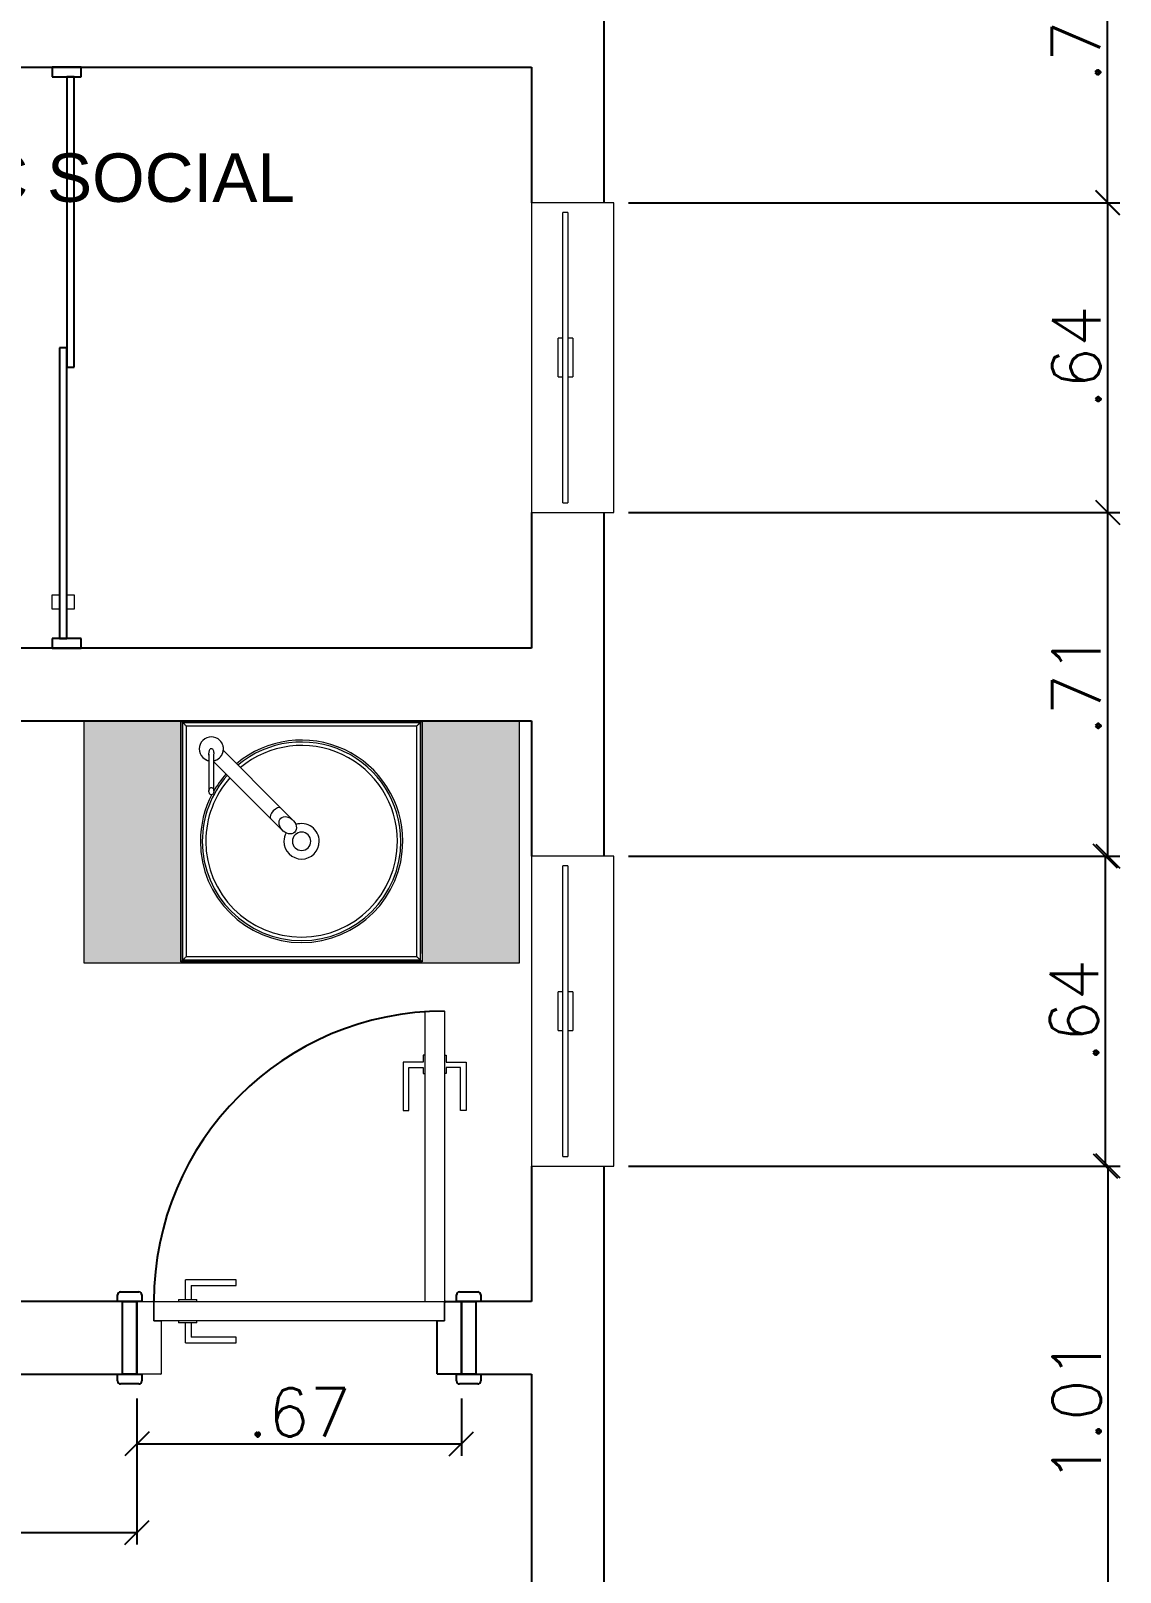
# Model space of a CAD drawing. Header units: metres. Extents: x 49881.8 to 49890.2, y 45902.3 to 45921.9.
# Drawn here: x 49887.922 to 49890.172, y 45913.183 to 45916.367 of the extents above; entities that cross this region are included whole.
import ezdxf

# ---------------------------------------------------------------- set-up
doc = ezdxf.new("R2010")
doc.units = ezdxf.units.M
for name, color, linetype, lineweight in [('A-FLOR-PATT', 8, 'Continuous', 9), ('A-GENM', 13, 'Continuous', 9), ('I-FURN', 30, 'Continuous', 9), ('P-SANR-FIXT', 6, 'Continuous', 9)]:
    doc.layers.add(name, color=color, linetype=linetype, lineweight=lineweight)
for name, color, linetype in [('ARQ-ALVNARIA (Paredes)', 4, 'Continuous'), ('ARQ-ESQ-01', 1, 'Continuous'), ('LEGENDAS', 30, 'Continuous')]:
    doc.layers.add(name, color=color, linetype=linetype)
doc.styles.add('ROMANS', font='romans.shx')
doc.styles.get("Standard").update_dxf_attribs({"font": 'arial.ttf'})
doc.dimstyles.new('1-50', dxfattribs={"dimscale": 0.5, "dimtxt": 0.2, "dimasz": 0.1, "dimexe": 0.05, "dimexo": 0.1, "dimgap": 0.03, "dimtad": 1, "dimzin": 5, "dimdsep": 46, "dimtxsty": 'ROMANS', "dimblk": 'OBLIQUE', "dimcen": 0, "dimclrd": 256, "dimclre": 256, "dimclrt": 2, "dimadec": 0, "dimazin": 0, "dimtfac": 1, "dimtofl": 0, "dimtmove": 2, "dimatfit": 3, "dimfxl": 0.04, "dimtolj": 1, "dimtzin": 1, "dimarcsym": 0})

# ---------------------------------------------------------------- blocks, each defined once
blk = doc.blocks.new('_Oblique')
at = {"color": 0, "linetype": 'ByBlock', "lineweight": -2}
blk.add_line((-0.5, -0.5), (0.5, 0.5), dxfattribs=at)
blk = doc.blocks.new('*D126')
at = {"layer": 'Defpoints', "color": 0, "transparency": 16777216}
for p in [(49889.1064, 45914.0218), (49890.1474, 45914.0218), (49889.1064, 45913.0118)]:
    blk.add_point(p, dxfattribs=at)
at = {"layer": 'LEGENDAS', "lineweight": -2, "transparency": 16777216}
for p, q in [((49889.1564, 45914.0218), (49890.1724, 45914.0218)), ((49890.1474, 45913.0118), (49890.1474, 45914.0218)), ((49889.1564, 45913.0118), (49890.1724, 45913.0118))]:
    blk.add_line(p, q, dxfattribs=at)
at = {"layer": 'LEGENDAS', "lineweight": -2, "transparency": 16777216, "xscale": 0.05, "yscale": 0.05, "zscale": 0.05}
for p, rotation in [((49890.1474, 45914.0218), 90), ((49890.1474, 45913.0118), 270)]:
    blk.add_blockref('_Oblique', p, dxfattribs=dict(at, rotation=rotation))
at = {"layer": 'LEGENDAS', "color": 2, "transparency": 16777216, "insert": (49890.0824, 45913.5168), "char_height": 0.1, "attachment_point": 5, "rotation": 90, "style": 'ROMANS'}
blk.add_mtext('\\A1;1.01', dxfattribs=at)
blk = doc.blocks.new('*D127')
at = {"layer": 'Defpoints', "color": 0, "transparency": 16777216}
for p in [(49889.1264, 45914.6618), (49890.1419, 45914.6618), (49889.1264, 45914.0218)]:
    blk.add_point(p, dxfattribs=at)
at = {"layer": 'LEGENDAS', "lineweight": -2, "transparency": 16777216}
for p, q in [((49889.1764, 45914.6618), (49890.1669, 45914.6618)), ((49890.1419, 45914.0218), (49890.1419, 45914.6618)), ((49889.1764, 45914.0218), (49890.1669, 45914.0218))]:
    blk.add_line(p, q, dxfattribs=at)
at = {"layer": 'LEGENDAS', "lineweight": -2, "transparency": 16777216, "xscale": 0.05, "yscale": 0.05, "zscale": 0.05}
for p, rotation in [((49890.1419, 45914.6618), 90), ((49890.1419, 45914.0218), 270)]:
    blk.add_blockref('_Oblique', p, dxfattribs=dict(at, rotation=rotation))
at = {"layer": 'LEGENDAS', "color": 2, "transparency": 16777216, "insert": (49890.0769, 45914.3418), "char_height": 0.1, "attachment_point": 5, "rotation": 90, "style": 'ROMANS'}
blk.add_mtext('\\A1;.64', dxfattribs=at)
blk = doc.blocks.new('*D128')
at = {"layer": 'Defpoints', "color": 0, "transparency": 16777216}
for p in [(49889.1264, 45916.0118), (49890.1469, 45916.0118), (49889.1264, 45915.3718)]:
    blk.add_point(p, dxfattribs=at)
at = {"layer": 'LEGENDAS', "lineweight": -2, "transparency": 16777216}
for p, q in [((49889.1764, 45916.0118), (49890.1719, 45916.0118)), ((49890.1469, 45915.3718), (49890.1469, 45916.0118)), ((49889.1764, 45915.3718), (49890.1719, 45915.3718))]:
    blk.add_line(p, q, dxfattribs=at)
at = {"layer": 'LEGENDAS', "lineweight": -2, "transparency": 16777216, "xscale": 0.05, "yscale": 0.05, "zscale": 0.05}
for p, rotation in [((49890.1469, 45916.0118), 90), ((49890.1469, 45915.3718), 270)]:
    blk.add_blockref('_Oblique', p, dxfattribs=dict(at, rotation=rotation))
at = {"layer": 'LEGENDAS', "color": 2, "transparency": 16777216, "insert": (49890.0819, 45915.6918), "char_height": 0.1, "attachment_point": 5, "rotation": 90, "style": 'ROMANS'}
blk.add_mtext('\\A1;.64', dxfattribs=at)
blk = doc.blocks.new('*D129')
at = {"layer": 'Defpoints', "color": 0, "transparency": 16777216}
for p in [(49889.1064, 45915.3718), (49890.1469, 45915.3718), (49889.1064, 45914.6618)]:
    blk.add_point(p, dxfattribs=at)
at = {"layer": 'LEGENDAS', "lineweight": -2, "transparency": 16777216}
for p, q in [((49889.1564, 45915.3718), (49890.1719, 45915.3718)), ((49890.1469, 45914.6618), (49890.1469, 45915.3718)), ((49889.1564, 45914.6618), (49890.1719, 45914.6618))]:
    blk.add_line(p, q, dxfattribs=at)
at = {"layer": 'LEGENDAS', "lineweight": -2, "transparency": 16777216, "xscale": 0.05, "yscale": 0.05, "zscale": 0.05}
for p, rotation in [((49890.1469, 45915.3718), 90), ((49890.1469, 45914.6618), 270)]:
    blk.add_blockref('_Oblique', p, dxfattribs=dict(at, rotation=rotation))
at = {"layer": 'LEGENDAS', "color": 2, "transparency": 16777216, "insert": (49890.0819, 45915.0168), "char_height": 0.1, "attachment_point": 5, "rotation": 90, "style": 'ROMANS'}
blk.add_mtext('\\A1;.71', dxfattribs=at)
blk = doc.blocks.new('*D130')
at = {"layer": 'Defpoints', "color": 0, "transparency": 16777216}
for p in [(49889.1064, 45916.7218), (49890.1461, 45916.7218), (49889.1064, 45916.0118)]:
    blk.add_point(p, dxfattribs=at)
at = {"layer": 'LEGENDAS', "lineweight": -2, "transparency": 16777216}
for p, q in [((49889.1564, 45916.7218), (49890.1711, 45916.7218)), ((49890.1461, 45916.0118), (49890.1461, 45916.7218)), ((49889.1564, 45916.0118), (49890.1711, 45916.0118))]:
    blk.add_line(p, q, dxfattribs=at)
at = {"layer": 'LEGENDAS', "lineweight": -2, "transparency": 16777216, "xscale": 0.05, "yscale": 0.05, "zscale": 0.05}
for p, rotation in [((49890.1461, 45916.7218), 90), ((49890.1461, 45916.0118), 270)]:
    blk.add_blockref('_Oblique', p, dxfattribs=dict(at, rotation=rotation))
at = {"layer": 'LEGENDAS', "color": 2, "transparency": 16777216, "insert": (49890.0811, 45916.3668), "char_height": 0.1, "attachment_point": 5, "rotation": 90, "style": 'ROMANS'}
blk.add_mtext('\\A1;.71', dxfattribs=at)
blk = doc.blocks.new('*D140')
at = {"layer": 'Defpoints', "color": 0, "transparency": 16777216}
for p in [(49888.1414, 45913.5918), (49888.8114, 45913.5918), (49888.8114, 45913.4479)]:
    blk.add_point(p, dxfattribs=at)
at = {"layer": 'LEGENDAS', "lineweight": -2, "transparency": 16777216}
for p, q in [((49888.1414, 45913.5418), (49888.1414, 45913.4229)), ((49888.8114, 45913.5418), (49888.8114, 45913.4229)), ((49888.1414, 45913.4479), (49888.8114, 45913.4479))]:
    blk.add_line(p, q, dxfattribs=at)
at = {"layer": 'LEGENDAS', "lineweight": -2, "transparency": 16777216, "xscale": 0.05, "yscale": 0.05, "zscale": 0.05, "rotation": 180}
blk.add_blockref('_Oblique', (49888.1414, 45913.4479), dxfattribs=at)
at = {"layer": 'LEGENDAS', "lineweight": -2, "transparency": 16777216, "xscale": 0.05, "yscale": 0.05, "zscale": 0.05}
blk.add_blockref('_Oblique', (49888.8114, 45913.4479), dxfattribs=at)
at = {"layer": 'LEGENDAS', "color": 2, "transparency": 16777216, "insert": (49888.4764, 45913.5129), "char_height": 0.1, "attachment_point": 5, "style": 'ROMANS'}
blk.add_mtext('\\A1;.67', dxfattribs=at)
blk = doc.blocks.new('*D144')
at = {"layer": 'Defpoints', "color": 0, "transparency": 16777216}
for p in [(49883.4014, 45913.5918), (49888.1414, 45913.5918), (49888.1414, 45913.2649)]:
    blk.add_point(p, dxfattribs=at)
at = {"layer": 'LEGENDAS', "lineweight": -2, "transparency": 16777216}
for p, q in [((49883.4014, 45913.5418), (49883.4014, 45913.2399)), ((49888.1414, 45913.5418), (49888.1414, 45913.2399)), ((49883.4014, 45913.2649), (49888.1414, 45913.2649))]:
    blk.add_line(p, q, dxfattribs=at)
at = {"layer": 'LEGENDAS', "lineweight": -2, "transparency": 16777216, "xscale": 0.05, "yscale": 0.05, "zscale": 0.05, "rotation": 180}
blk.add_blockref('_Oblique', (49883.4014, 45913.2649), dxfattribs=at)
at = {"layer": 'LEGENDAS', "lineweight": -2, "transparency": 16777216, "xscale": 0.05, "yscale": 0.05, "zscale": 0.05}
blk.add_blockref('_Oblique', (49888.1414, 45913.2649), dxfattribs=at)
at = {"layer": 'LEGENDAS', "color": 2, "transparency": 16777216, "insert": (49885.7714, 45913.3299), "char_height": 0.1, "attachment_point": 5, "style": 'ROMANS'}
blk.add_mtext('\\A1;4.74', dxfattribs=at)

msp = doc.modelspace()

# ---------------------------------------------------------------- hatches: boundary and pattern name
at = {"layer": 'I-FURN'}
msp.add_hatch(color=256, dxfattribs=at).paths.add_polyline_path([(49888.9314, 45914.4418), (49888.9314, 45914.9418), (49888.7306, 45914.9418), (49888.7306, 45914.4434), (49888.2322, 45914.4434), (49888.2322, 45914.9418), (49888.0314, 45914.9418), (49888.0314, 45914.4418), (49888.7364, 45914.4418)], flags=0)

# ---------------------------------------------------------------- linework, layer by layer
at = {"layer": 'A-FLOR-PATT'}
for p, q in [((49889.1264, 45916.0118), (49888.9564, 45916.0118)), ((49888.9564, 45916.0118), (49888.9564, 45915.3718)), ((49889.0214, 45915.3918), (49889.0214, 45915.9918)), ((49889.0314, 45915.9918), (49889.0214, 45915.9918)), ((49889.0314, 45915.9918), (49889.0314, 45915.3918)), ((49889.1264, 45915.3718), (49889.1264, 45916.0118)), ((49889.0114, 45915.6518), (49889.0114, 45915.7318)), ((49889.0214, 45915.7318), (49889.0114, 45915.7318)), ((49889.0414, 45915.7318), (49889.0314, 45915.7318)), ((49889.0414, 45915.7318), (49889.0414, 45915.6518)), ((49889.0114, 45915.6518), (49889.0214, 45915.6518)), ((49889.0314, 45915.6518), (49889.0414, 45915.6518)), ((49889.0214, 45915.3918), (49889.0314, 45915.3918)), ((49888.9564, 45915.3718), (49889.1264, 45915.3718)), ((49889.1264, 45914.6618), (49888.9564, 45914.6618)), ((49888.9564, 45914.6618), (49888.9564, 45914.0218)), ((49889.1264, 45914.0218), (49889.1264, 45914.6618)), ((49889.0214, 45914.0418), (49889.0214, 45914.6418)), ((49889.0314, 45914.6418), (49889.0214, 45914.6418)), ((49889.0314, 45914.6418), (49889.0314, 45914.0418)), ((49889.0114, 45914.3018), (49889.0114, 45914.3818)), ((49889.0214, 45914.3818), (49889.0114, 45914.3818)), ((49889.0414, 45914.3818), (49889.0314, 45914.3818)), ((49889.0414, 45914.3818), (49889.0414, 45914.3018)), ((49888.7364, 45913.7418), (49888.7364, 45914.3418)), ((49888.7364, 45914.3418), (49888.7764, 45914.3418)), ((49888.7764, 45914.3418), (49888.7764, 45913.7418)), ((49889.0114, 45914.3018), (49889.0214, 45914.3018)), ((49889.0314, 45914.3018), (49889.0414, 45914.3018)), ((49888.6914, 45914.2367), (49888.6914, 45914.1367)), ((49888.7324, 45914.2367), (49888.6914, 45914.2367)), ((49888.7324, 45914.2508), (49888.7324, 45914.2367)), ((49888.7364, 45914.2508), (49888.7324, 45914.2508)), ((49888.7764, 45914.2508), (49888.7804, 45914.2508)), ((49888.7804, 45914.2508), (49888.7804, 45914.2367)), ((49888.7804, 45914.2367), (49888.8213, 45914.2367)), ((49888.8213, 45914.2367), (49888.8213, 45914.1367)), ((49888.7029, 45914.2252), (49888.7324, 45914.2252)), ((49888.7029, 45914.1367), (49888.7029, 45914.2252)), ((49888.7324, 45914.2252), (49888.7324, 45914.2128)), ((49888.7324, 45914.2128), (49888.7364, 45914.2128)), ((49888.7804, 45914.2128), (49888.7764, 45914.2128)), ((49888.7804, 45914.2252), (49888.7804, 45914.2128)), ((49888.8098, 45914.2252), (49888.7804, 45914.2252)), ((49888.8098, 45914.1367), (49888.8098, 45914.2252)), ((49888.6914, 45914.1367), (49888.7029, 45914.1367)), ((49888.8213, 45914.1367), (49888.8098, 45914.1367)), ((49888.9564, 45914.0218), (49889.1264, 45914.0218)), ((49889.0214, 45914.0418), (49889.0314, 45914.0418)), ((49888.2408, 45913.7718), (49888.2408, 45913.7458)), ((49888.2409, 45913.7718), (49888.2408, 45913.7718)), ((49888.2408, 45913.7718), (49888.2416, 45913.7718)), ((49888.3464, 45913.7867), (49888.2415, 45913.7867)), ((49888.2415, 45913.7458), (49888.2415, 45913.7867)), ((49888.253, 45913.7753), (49888.253, 45913.7458)), ((49888.253, 45913.7753), (49888.3464, 45913.7753)), ((49888.3464, 45913.7753), (49888.3464, 45913.7867)), ((49888.1764, 45913.7418), (49888.1744, 45913.7418)), ((49888.2274, 45913.7458), (49888.2274, 45913.7418)), ((49888.2274, 45913.7458), (49888.2334, 45913.7458)), ((49888.2334, 45913.7458), (49888.2593, 45913.7458)), ((49888.2593, 45913.7458), (49888.2653, 45913.7458)), ((49888.2653, 45913.7418), (49888.2653, 45913.7458)), ((49888.2274, 45913.7018), (49888.2274, 45913.6978)), ((49888.2334, 45913.6978), (49888.2274, 45913.6978)), ((49888.2593, 45913.6978), (49888.2334, 45913.6978)), ((49888.2408, 45913.6978), (49888.2408, 45913.6732)), ((49888.2415, 45913.6568), (49888.2415, 45913.6978)), ((49888.253, 45913.6978), (49888.253, 45913.6683)), ((49888.2653, 45913.6978), (49888.2593, 45913.6978)), ((49888.2653, 45913.6978), (49888.2653, 45913.7018)), ((49888.2416, 45913.6732), (49888.2408, 45913.6732)), ((49888.2408, 45913.6732), (49888.2409, 45913.6732)), ((49888.3464, 45913.6683), (49888.253, 45913.6683)), ((49888.3464, 45913.6568), (49888.3464, 45913.6683)), ((49888.2415, 45913.6568), (49888.3464, 45913.6568))]:
    msp.add_line(p, q, dxfattribs=at)
at = {"layer": 'A-FLOR-PATT', "lineweight": 15}
for p, q in [((49888.1414, 45913.7418), (49888.1744, 45913.7418)), ((49888.1764, 45913.7418), (49888.7764, 45913.7418)), ((49888.1764, 45913.7018), (49888.1764, 45913.7418)), ((49888.1764, 45913.7398), (49888.1764, 45913.7018)), ((49888.7764, 45913.7418), (49888.7764, 45913.7018)), ((49888.7764, 45913.7018), (49888.7764, 45913.7398)), ((49888.7764, 45913.7018), (49888.1764, 45913.7018)), ((49888.1764, 45913.7018), (49888.1904, 45913.7018)), ((49888.1914, 45913.7008), (49888.1914, 45913.5928)), ((49888.7624, 45913.7018), (49888.7764, 45913.7018)), ((49888.1904, 45913.5918), (49888.1414, 45913.5918))]:
    msp.add_line(p, q, dxfattribs=at)
for centre, radius, start, end in [((49888.1744, 45913.7398), 0.002, 0, 90), ((49888.1904, 45913.7008), 0.001, 0, 90), ((49888.7624, 45913.7008), 0.001, 90, 180), ((49888.1904, 45913.5928), 0.001, 270, 0), ((49888.7624, 45913.5928), 0.001, 180, 270)]:
    msp.add_arc(centre, radius, start, end, dxfattribs=at)
at = {"layer": 'A-GENM', "lineweight": 25}
for p, q in [((49888.0264, 45916.2918), (49887.9664, 45916.2918)), ((49887.9664, 45916.2918), (49887.9664, 45916.2718)), ((49888.0264, 45916.2718), (49888.0264, 45916.2918)), ((49887.9664, 45916.2718), (49888.0264, 45916.2718)), ((49888.0114, 45916.2718), (49887.9964, 45916.2718)), ((49887.9964, 45916.2718), (49887.9964, 45915.6718)), ((49888.0114, 45915.6718), (49888.0114, 45916.2718)), ((49887.9964, 45915.7118), (49887.9814, 45915.7118)), ((49887.9814, 45915.7118), (49887.9814, 45915.1118)), ((49887.9964, 45915.1118), (49887.9964, 45915.7118)), ((49887.9964, 45915.6718), (49888.0114, 45915.6718)), ((49888.0264, 45915.1118), (49887.9664, 45915.1118)), ((49887.9664, 45915.1118), (49887.9664, 45915.0918)), ((49887.9814, 45915.1118), (49887.9964, 45915.1118)), ((49888.0264, 45915.0918), (49888.0264, 45915.1118)), ((49887.9664, 45915.0918), (49888.0264, 45915.0918))]:
    msp.add_line(p, q, dxfattribs=at)
at = {"layer": 'A-GENM'}
for p, q in [((49887.9664, 45915.1718), (49887.9664, 45915.2018)), ((49887.9664, 45915.2018), (49887.9814, 45915.2018)), ((49887.9964, 45915.2018), (49888.0114, 45915.2018)), ((49888.0114, 45915.2018), (49888.0114, 45915.1718)), ((49887.9814, 45915.1718), (49887.9664, 45915.1718)), ((49888.0114, 45915.1718), (49887.9964, 45915.1718))]:
    msp.add_line(p, q, dxfattribs=at)
at = {"layer": 'ARQ-ALVNARIA (Paredes)'}
for p, q in [((49889.1064, 45916.0118), (49889.1064, 45916.7218)), ((49886.5564, 45916.2918), (49888.9564, 45916.2918)), ((49888.9564, 45916.2918), (49888.9564, 45916.0118)), ((49888.9564, 45915.3718), (49888.9564, 45915.0918)), ((49889.1064, 45914.6618), (49889.1064, 45915.3718)), ((49888.9564, 45915.0918), (49886.5514, 45915.0918)), ((49886.5564, 45914.9418), (49888.9564, 45914.9418)), ((49888.9564, 45914.9418), (49888.9564, 45914.6618)), ((49888.9564, 45914.0218), (49888.9564, 45913.7418)), ((49889.1064, 45913.0118), (49889.1064, 45914.0218)), ((49888.1074, 45913.7618), (49888.1454, 45913.7618)), ((49888.8074, 45913.7618), (49888.8454, 45913.7618)), ((49888.1414, 45913.7418), (49886.5564, 45913.7418)), ((49888.1014, 45913.7418), (49888.1014, 45913.7558)), ((49888.1514, 45913.7418), (49888.1014, 45913.7418)), ((49888.1114, 45913.7418), (49888.1414, 45913.7418)), ((49888.1114, 45913.5918), (49888.1114, 45913.7418)), ((49888.1414, 45913.5918), (49888.1414, 45913.7418)), ((49888.1414, 45913.7418), (49888.1414, 45913.5918)), ((49888.1414, 45913.5918), (49888.1414, 45913.7418)), ((49888.1514, 45913.7558), (49888.1514, 45913.7418)), ((49888.7784, 45913.7418), (49888.7764, 45913.7418)), ((49888.7784, 45913.7418), (49888.8114, 45913.7418)), ((49888.8014, 45913.7418), (49888.8014, 45913.7558)), ((49888.8514, 45913.7418), (49888.8014, 45913.7418)), ((49888.9564, 45913.7418), (49888.8114, 45913.7418)), ((49888.8114, 45913.7418), (49888.8114, 45913.5918)), ((49888.8114, 45913.5918), (49888.8114, 45913.7418)), ((49888.8114, 45913.7418), (49888.8414, 45913.7418)), ((49888.8114, 45913.7418), (49888.8114, 45913.5918)), ((49888.8414, 45913.7418), (49888.8414, 45913.5918)), ((49888.8514, 45913.7558), (49888.8514, 45913.7418)), ((49888.7614, 45913.5928), (49888.7614, 45913.7008)), ((49883.4014, 45913.5918), (49888.1414, 45913.5918)), ((49888.1014, 45913.5918), (49888.1514, 45913.5918)), ((49888.1014, 45913.5778), (49888.1014, 45913.5918)), ((49888.1454, 45913.5718), (49888.1074, 45913.5718)), ((49888.1414, 45913.5918), (49888.1114, 45913.5918)), ((49888.1514, 45913.5918), (49888.1514, 45913.5778)), ((49888.8114, 45913.5918), (49888.7624, 45913.5918)), ((49888.8014, 45913.5918), (49888.8514, 45913.5918)), ((49888.8014, 45913.5778), (49888.8014, 45913.5918)), ((49888.8454, 45913.5718), (49888.8074, 45913.5718)), ((49888.8114, 45913.5918), (49888.9564, 45913.5918)), ((49888.8414, 45913.5918), (49888.8114, 45913.5918)), ((49888.8514, 45913.5918), (49888.8514, 45913.5778)), ((49888.9564, 45913.5918), (49888.9564, 45913.0118))]:
    msp.add_line(p, q, dxfattribs=at)
for centre, radius, start, end in [((49888.1074, 45913.7558), 0.006, 90, 180), ((49888.1454, 45913.7558), 0.006, 0, 90), ((49888.8074, 45913.7558), 0.006, 90, 180), ((49888.8454, 45913.7558), 0.006, 0, 90), ((49888.7784, 45913.7398), 0.002, 90, 180), ((49888.1074, 45913.5778), 0.006, 180, 270), ((49888.1454, 45913.5778), 0.006, 270, 0), ((49888.8074, 45913.5778), 0.006, 180, 270), ((49888.8454, 45913.5778), 0.006, 270, 0)]:
    msp.add_arc(centre, radius, start, end, dxfattribs=at)
at = {"layer": 'ARQ-ESQ-01'}
msp.add_arc((49888.7764, 45913.7418), 0.6, 90, 180, dxfattribs=at)
at = {"layer": 'I-FURN'}
for p, q in [((49888.0314, 45914.9418), (49888.0314, 45914.4418)), ((49888.2322, 45914.4434), (49888.2322, 45914.9418)), ((49888.2356, 45914.9383), (49888.2322, 45914.9418)), ((49888.2356, 45914.9383), (49888.2356, 45914.9242)), ((49888.2497, 45914.9383), (49888.2356, 45914.9383)), ((49888.2356, 45914.9242), (49888.2356, 45914.9383)), ((49888.2356, 45914.9383), (49888.2497, 45914.9383)), ((49888.713, 45914.9383), (49888.2497, 45914.9383)), ((49888.2497, 45914.9383), (49888.713, 45914.9383)), ((49888.7271, 45914.9383), (49888.713, 45914.9383)), ((49888.713, 45914.9383), (49888.7271, 45914.9383)), ((49888.7271, 45914.9383), (49888.7306, 45914.9418)), ((49888.7271, 45914.9242), (49888.7271, 45914.9383)), ((49888.7271, 45914.9383), (49888.7271, 45914.9242)), ((49888.7306, 45914.9418), (49888.7306, 45914.4434)), ((49888.9314, 45914.4418), (49888.9314, 45914.9418)), ((49888.2356, 45914.9242), (49888.2356, 45914.4609)), ((49888.2356, 45914.4609), (49888.2356, 45914.9242)), ((49888.2497, 45914.9306), (49888.2433, 45914.9306)), ((49888.2433, 45914.9306), (49888.2433, 45914.9242)), ((49888.2433, 45914.9242), (49888.2433, 45914.4609)), ((49888.713, 45914.9306), (49888.2497, 45914.9306)), ((49888.7194, 45914.9306), (49888.713, 45914.9306)), ((49888.7194, 45914.9242), (49888.7194, 45914.9306)), ((49888.7194, 45914.461), (49888.7194, 45914.9242)), ((49888.7271, 45914.461), (49888.7271, 45914.9242)), ((49888.7271, 45914.9242), (49888.7271, 45914.461)), ((49888.2356, 45914.4609), (49888.2356, 45914.4469)), ((49888.2356, 45914.4469), (49888.2356, 45914.4609)), ((49888.2433, 45914.4609), (49888.2433, 45914.4545)), ((49888.7194, 45914.4545), (49888.7194, 45914.461)), ((49888.7271, 45914.4469), (49888.7271, 45914.461)), ((49888.7271, 45914.4469), (49888.7271, 45914.461)), ((49888.0314, 45914.4418), (49888.9314, 45914.4418)), ((49888.2356, 45914.4469), (49888.2322, 45914.4434)), ((49888.7306, 45914.4434), (49888.2322, 45914.4434)), ((49888.2356, 45914.4469), (49888.2497, 45914.4469)), ((49888.2497, 45914.4469), (49888.2356, 45914.4469)), ((49888.2433, 45914.4545), (49888.2497, 45914.4545)), ((49888.2497, 45914.4545), (49888.713, 45914.4545)), ((49888.2497, 45914.4469), (49888.713, 45914.4469)), ((49888.713, 45914.4469), (49888.2497, 45914.4469)), ((49888.713, 45914.4545), (49888.7194, 45914.4545)), ((49888.713, 45914.4469), (49888.7271, 45914.4469)), ((49888.7271, 45914.4469), (49888.713, 45914.4469)), ((49888.7306, 45914.4434), (49888.7271, 45914.4469))]:
    msp.add_line(p, q, dxfattribs=at)
for radius, start, end in [(0.2091, 0, 129.9803), (0.2051, 0, 129.8837), (0.1979, 0, 129.6957), (0.2051, 138.4615, 180), (0.1979, 138.4615, 180), (0.2091, 138.4615, 150.5157), (0.2091, 152.4099, 180), (0.0366, 0, 109.1869), (0.2091, 180, 0), (0.2051, 180, 0), (0.1979, 180, 0), (0.0366, 151.4184, 180), (0.0366, 180, 0), (0.019, 0, 180), (0.019, 180, 0)]:
    msp.add_arc((49888.4814, 45914.6926), radius, start, end, dxfattribs=at)
for points in [[(49888.2433, 45914.9306), (49888.2426, 45914.9314), (49888.2412, 45914.9327), (49888.2396, 45914.9343), (49888.2385, 45914.9354), (49888.2378, 45914.9362), (49888.2372, 45914.9368), (49888.2364, 45914.9375), (49888.2358, 45914.9381), (49888.2356, 45914.9383), (49888.2356, 45914.9383)], [(49888.7194, 45914.9306), (49888.7201, 45914.9313), (49888.7215, 45914.9327), (49888.7231, 45914.9343), (49888.7242, 45914.9354), (49888.7249, 45914.9362), (49888.7256, 45914.9368), (49888.7263, 45914.9375), (49888.7269, 45914.9381), (49888.7271, 45914.9383), (49888.7271, 45914.9383)], [(49888.2433, 45914.4545), (49888.2426, 45914.4538), (49888.2412, 45914.4524), (49888.2396, 45914.4509), (49888.2385, 45914.4498), (49888.2378, 45914.449), (49888.2372, 45914.4484), (49888.2364, 45914.4476), (49888.2358, 45914.447), (49888.2356, 45914.4469), (49888.2356, 45914.4469)], [(49888.7194, 45914.4545), (49888.7201, 45914.4538), (49888.7215, 45914.4524), (49888.7231, 45914.4509), (49888.7242, 45914.4498), (49888.7249, 45914.449), (49888.7256, 45914.4484), (49888.7263, 45914.4476), (49888.7269, 45914.447), (49888.7271, 45914.4469), (49888.7271, 45914.4469)]]:
    msp.add_open_spline(points, degree=3, knots=[0, 0, 0, 0, 0.166667, 0.333333, 0.416667, 0.5, 0.583333, 0.666667, 0.833333, 1, 1, 1, 1], dxfattribs=at)
at = {"layer": 'P-SANR-FIXT'}
for p, q in [((49888.4386, 45914.7611), (49888.3198, 45914.88)), ((49888.29, 45914.8727), (49888.29, 45914.7962)), ((49888.2997, 45914.8576), (49888.4174, 45914.7399)), ((49888.3, 45914.7962), (49888.3, 45914.8727)), ((49888.4634, 45914.7363), (49888.4386, 45914.7611)), ((49888.4174, 45914.7399), (49888.4422, 45914.7151))]:
    msp.add_line(p, q, dxfattribs=at)
at = {"layer": 'P-SANR-FIXT', "flags": 128}
for points in [[(49888.2901, 45914.8707), (49888.29, 45914.8725), (49888.2901, 45914.8745), (49888.2903, 45914.8763), (49888.2906, 45914.8781), (49888.291, 45914.8797), (49888.2915, 45914.8812), (49888.2922, 45914.8824), (49888.2929, 45914.8834)], [(49888.2972, 45914.8834), (49888.2979, 45914.8823), (49888.2986, 45914.8809), (49888.2992, 45914.8793), (49888.2996, 45914.8774), (49888.2999, 45914.8754), (49888.3, 45914.8733)], [(49888.295, 45914.7887), (49888.294, 45914.7889), (49888.2931, 45914.7893), (49888.2922, 45914.79), (49888.2915, 45914.7909), (49888.2909, 45914.7921), (49888.2904, 45914.7933), (49888.2901, 45914.7948), (49888.29, 45914.7962), (49888.2901, 45914.7977), (49888.2904, 45914.7991), (49888.2909, 45914.8004), (49888.2915, 45914.8015), (49888.2922, 45914.8025), (49888.2931, 45914.8032), (49888.294, 45914.8036), (49888.295, 45914.8037)], [(49888.295, 45914.8037), (49888.296, 45914.8036), (49888.2969, 45914.8032), (49888.2978, 45914.8025), (49888.2985, 45914.8015), (49888.2992, 45914.8004), (49888.2996, 45914.7991), (49888.2999, 45914.7977), (49888.3, 45914.7962), (49888.2999, 45914.7948), (49888.2996, 45914.7933), (49888.2992, 45914.7921), (49888.2985, 45914.7909), (49888.2978, 45914.79), (49888.2969, 45914.7893), (49888.296, 45914.7889), (49888.295, 45914.7887)], [(49888.4672, 45914.7113), (49888.4647, 45914.7094), (49888.4616, 45914.7083), (49888.4582, 45914.7078), (49888.4545, 45914.7082), (49888.4508, 45914.7093), (49888.4471, 45914.7112), (49888.4437, 45914.7137), (49888.4407, 45914.7167), (49888.4382, 45914.7201), (49888.4364, 45914.7237), (49888.4353, 45914.7275), (49888.4349, 45914.7311), (49888.4353, 45914.7346), (49888.4365, 45914.7376), (49888.4384, 45914.7401)], [(49888.4384, 45914.7401), (49888.4409, 45914.742), (49888.4439, 45914.7432), (49888.4474, 45914.7436), (49888.451, 45914.7432), (49888.4548, 45914.7421), (49888.4584, 45914.7403), (49888.4618, 45914.7378), (49888.4648, 45914.7348), (49888.4673, 45914.7314), (49888.4692, 45914.7277), (49888.4703, 45914.724), (49888.4707, 45914.7203), (49888.4702, 45914.7169), (49888.4691, 45914.7138), (49888.4672, 45914.7113)]]:
    msp.add_lwpolyline(points, dxfattribs=at)
at = {"layer": 'P-SANR-FIXT'}
for start, end in [(45, 225), (280.878, 45), (25.7523, 30), (340.8363, 347.1457), (10.3506, 15), (355.5013, 0), (225, 259.6909), (240, 242.7552), (252.487, 255), (282.7362, 289.0546), (297.2138, 303.6301), (311.7207, 318.1572), (326.2555, 332.6596)]:
    msp.add_arc((49888.295, 45914.8835), 0.025, start, end, dxfattribs=at)
for centre, major_axis, ratio, start_param, end_param in [((49888.295, 45914.8815), (-0.005, 0), 0.422618, 4.712389, 5.155867), ((49888.295, 45914.8815), (-0.005, 0), 0.422618, 4.268911, 4.712389), ((49888.428, 45914.7505), (-0.0106, -0.0106), 0.481984, 4.712389, 6.283185), ((49888.428, 45914.7505), (-0.0106, -0.0106), 0.481984, 4.712389, 6.283185), ((49888.428, 45914.7505), (-0.0106, -0.0106), 0.481984, 3.141593, 4.712389), ((49888.428, 45914.7505), (-0.0106, -0.0106), 0.481984, 3.141593, 4.712389)]:
    msp.add_ellipse(centre, major_axis=major_axis, ratio=ratio, start_param=start_param, end_param=end_param, dxfattribs=at)
for points, knots in [([(49888.3182, 45914.8741), (49888.3182, 45914.8742), (49888.3183, 45914.8745), (49888.3186, 45914.8751), (49888.3189, 45914.876), (49888.3192, 45914.8772), (49888.3195, 45914.8783), (49888.3196, 45914.8789), (49888.3196, 45914.8792), (49888.3197, 45914.8793)], [0.2222222, 0.2222222, 0.2222222, 0.2222222, 0.2361111, 0.25, 0.2777778, 0.3333333, 0.3888889, 0.4166667, 0.4444444, 0.4444444, 0.4444444, 0.4444444]), ([(49888.2996, 45914.8589), (49888.2996, 45914.8589), (49888.2997, 45914.8589), (49888.3002, 45914.859), (49888.3013, 45914.8593), (49888.3025, 45914.8596), (49888.3034, 45914.8599), (49888.304, 45914.8602), (49888.3043, 45914.8603), (49888.3044, 45914.8603)], [0.5831907, 0.5831907, 0.5831907, 0.5831907, 0.5833333, 0.6111111, 0.6666667, 0.7222222, 0.75, 0.7638889, 0.7777778, 0.7777778, 0.7777778, 0.7777778]), ([(49888.3084, 45914.8624), (49888.3086, 45914.8625), (49888.3089, 45914.8627), (49888.3092, 45914.8629), (49888.3094, 45914.8631)], [0.88888889, 0.88888889, 0.88888889, 0.88888889, 0.90277778, 0.91538208, 0.91538208, 0.91538208, 0.91538208]), ([(49888.3154, 45914.869), (49888.3154, 45914.869), (49888.3155, 45914.8692), (49888.3158, 45914.8696), (49888.316, 45914.8699), (49888.3161, 45914.8701)], [0.0831766, 0.0831766, 0.0831766, 0.0831766, 0.08333333, 0.09722222, 0.11111111, 0.11111111, 0.11111111, 0.11111111])]:
    msp.add_open_spline(points, degree=3, knots=knots, dxfattribs=at)
for points in [[(49888.3114, 45914.8646), (49888.3118, 45914.865), (49888.3122, 45914.8654), (49888.3127, 45914.8658)], [(49888.3127, 45914.8658), (49888.3131, 45914.8662), (49888.3135, 45914.8667), (49888.3139, 45914.8671)]]:
    msp.add_open_spline(points, degree=3, dxfattribs=at)

# ---------------------------------------------------------------- texts
at = {"layer": 'A-FLOR-PATT', "lineweight": 25, "insert": (49887.6452, 45916.1135), "char_height": 0.1, "attachment_point": 1}
msp.add_mtext_dynamic_manual_height_columns('W.C SOCIAL', width=0.946816, gutter_width=12.5, heights=[0.1034], dxfattribs=at)

# ---------------------------------------------------------------- dimensions: what is measured, and where the dimension line sits
at = {"layer": 'LEGENDAS'}
for base, p1, p2, picture, middle in [((49890.1461, 45916.7218), (49889.1064, 45916.0118), (49889.1064, 45916.7218), '*D130', (49890.0811, 45916.3668)), ((49890.1469, 45916.0118), (49889.1264, 45915.3718), (49889.1264, 45916.0118), '*D128', (49890.0819, 45915.6918)), ((49890.1469, 45915.3718), (49889.1064, 45914.6618), (49889.1064, 45915.3718), '*D129', (49890.0819, 45915.0168)), ((49890.1419, 45914.6618), (49889.1264, 45914.0218), (49889.1264, 45914.6618), '*D127', (49890.0769, 45914.3418)), ((49890.1474, 45914.0218), (49889.1064, 45913.0118), (49889.1064, 45914.0218), '*D126', (49890.0824, 45913.5168))]:
    dim = msp.add_linear_dim(base=base, p1=p1, p2=p2, angle=90, dimstyle='1-50', dxfattribs=at)
    dim.commit()
    dim.dimension.update_dxf_attribs({"geometry": picture, "text_midpoint": middle})
for base, p1, p2, picture, middle in [((49888.1414, 45913.2649), (49883.4014, 45913.5918), (49888.1414, 45913.5918), '*D144', (49885.7714, 45913.3299)), ((49888.8114, 45913.4479), (49888.1414, 45913.5918), (49888.8114, 45913.5918), '*D140', (49888.4764, 45913.5129))]:
    dim = msp.add_linear_dim(base=base, p1=p1, p2=p2, dimstyle='1-50', dxfattribs=at)
    dim.commit()
    dim.dimension.update_dxf_attribs({"geometry": picture, "text_midpoint": middle})

doc.saveas('drawing.dxf')
